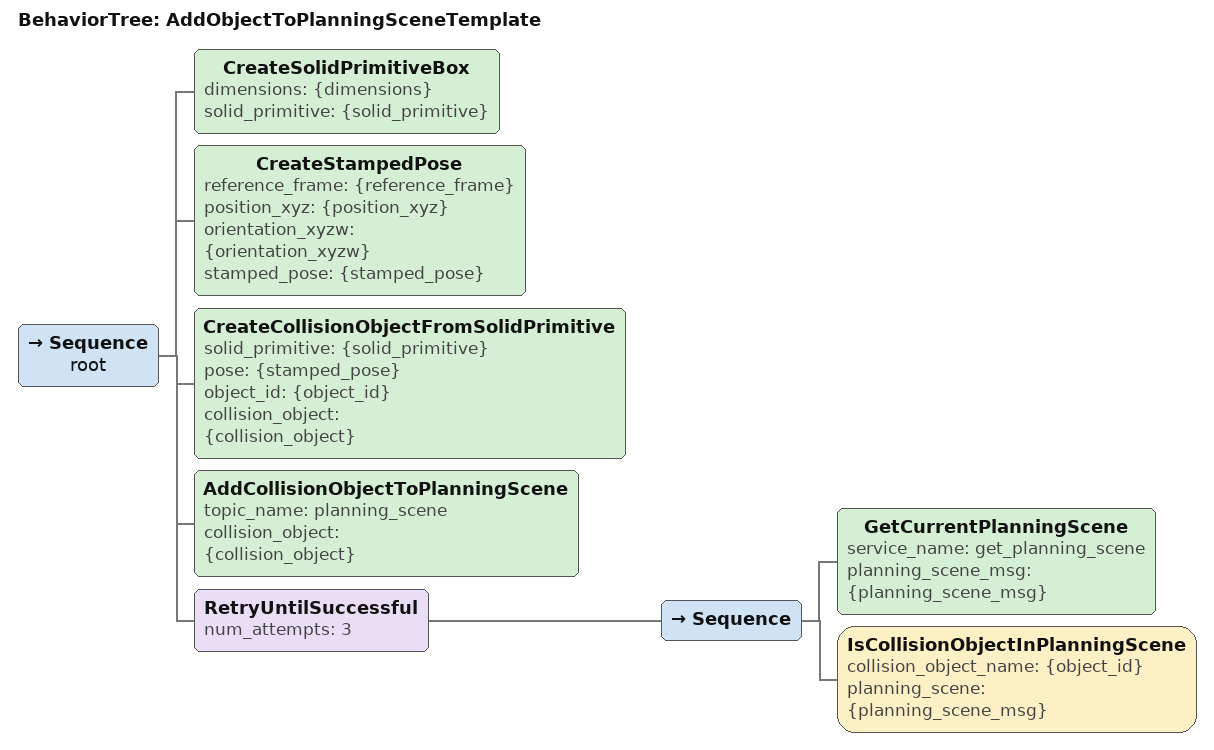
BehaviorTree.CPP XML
<root BTCPP_format="4">
    <TreeNodeParams>
        <Param name="object_id"/>
        <Param name="dimensions"/>
        <Param name="position_xyz"/>
        <Param name="orientation_xyzw"/>
        <Param name="reference_frame"/>
    </TreeNodeParams>

  <BehaviorTree ID="AddObjectToPlanningSceneTemplate">
    <Sequence name="root">

      <CreateSolidPrimitiveBox
        dimensions="{dimensions}"
        solid_primitive="{solid_primitive}"/>

      <CreateStampedPose
        reference_frame="{reference_frame}"
        position_xyz="{position_xyz}"
        orientation_xyzw="{orientation_xyzw}"
        stamped_pose="{stamped_pose}"/>

      <CreateCollisionObjectFromSolidPrimitive
        solid_primitive="{solid_primitive}"
        pose="{stamped_pose}"
        object_id="{object_id}"
        collision_object="{collision_object}"/>

      <AddCollisionObjectToPlanningScene
        topic_name="planning_scene"
        collision_object="{collision_object}"/>

      <RetryUntilSuccessful num_attempts="3">
        <Sequence>

          <GetCurrentPlanningScene
            service_name="get_planning_scene"
            planning_scene_msg="{planning_scene_msg}"/>

          <IsCollisionObjectInPlanningScene
            collision_object_name="{object_id}"
            planning_scene="{planning_scene_msg}"/>

        </Sequence>
      </RetryUntilSuccessful>

    </Sequence>

  </BehaviorTree>
</root>
